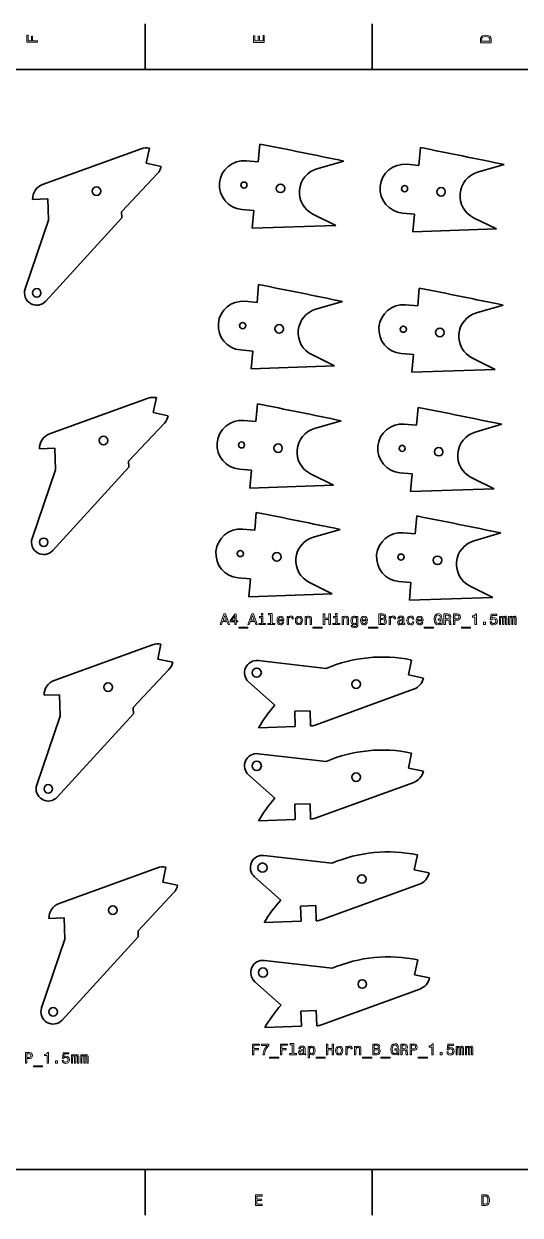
# Model space of a CAD drawing. Extents: x 0 to 1000, y 0 to 400.
# Drawn here: x 608.6 to 771.1, y 5 to 395 of the extents above; entities that cross this region are included whole.
import ezdxf

# ---------------------------------------------------------------- set-up
doc = ezdxf.new("R2010")
doc.units = 0

msp = doc.modelspace()

# ---------------------------------------------------------------- linework, layer by layer
at = {"color": 7, "lineweight": 35}
for p, q in [((648.400024, 380), (648.400024, 395)), ((722.599976, 380), (722.599976, 395)), ((980, 380), (20, 380)), ((685.34375, 349.809296), (685.862976, 355.646606)), ((647.006042, 354.068604), (614.792297, 342.371948)), ((648.712524, 349.368805), (649.73175, 354.263824)), ((737.914185, 348.649628), (738.433411, 354.486938)), ((653.598999, 348.347321), (648.712524, 349.368805)), ((685.34375, 349.809296), (681.359497, 350.163696)), ((704.566772, 347.550659), (713.306641, 350.092896)), ((737.914185, 348.649628), (733.929932, 349.004028)), ((757.137207, 346.390991), (765.877075, 348.933228)), ((652.353149, 345.953125), (640.652649, 333.482086)), ((616.498657, 337.672424), (611.50177, 337.505066)), ((616.733215, 330.676361), (616.498657, 337.672424)), ((640.720032, 331.483215), (640.652649, 333.482086)), ((683.926086, 333.872223), (679.941772, 334.226624)), ((683.926086, 333.872223), (683.410522, 328.075806)), ((703.245972, 332.702393), (710.71936, 328.994995)), ((736.496521, 332.712555), (732.512207, 333.066956)), ((736.496521, 332.712555), (735.980957, 326.916138)), ((755.816406, 331.542725), (763.289795, 327.835327)), ((616.733215, 330.676361), (609.073975, 308.200226)), ((615.813721, 304.212524), (640.720032, 331.483215)), ((710.71936, 328.994995), (683.410522, 328.075806)), ((763.289795, 327.835327), (735.980957, 326.916138)), ((684.957153, 303.810181), (685.476379, 309.647491)), ((737.527588, 302.650513), (738.046814, 308.487823)), ((684.957153, 303.810181), (680.9729, 304.164581)), ((704.180176, 301.551544), (712.920044, 304.093781)), ((737.527588, 302.650513), (733.543335, 303.004913)), ((756.75061, 300.391876), (765.490479, 302.934113)), ((683.53949, 287.873108), (679.555176, 288.227509)), ((683.53949, 287.873108), (683.023926, 282.076691)), ((702.859375, 286.703278), (710.332764, 282.99588)), ((736.109924, 286.71344), (732.12561, 287.067841)), ((736.109924, 286.71344), (735.59436, 280.917023)), ((755.42981, 285.54361), (762.903198, 281.836212)), ((710.332764, 282.99588), (683.023926, 282.076691)), ((762.903198, 281.836212), (735.59436, 280.917023)), ((649.28949, 272.429474), (617.075745, 260.732819)), ((650.995972, 267.729675), (652.015198, 272.624695)), ((684.570557, 264.768921), (685.089844, 270.606232)), ((737.140991, 263.609253), (737.660278, 269.446564)), ((655.882446, 266.708191), (650.995972, 267.729675)), ((654.636597, 264.313995), (642.936096, 251.842957)), ((684.570557, 264.768921), (680.586304, 265.123322)), ((703.793579, 262.510284), (712.533569, 265.052521)), ((737.140991, 263.609253), (733.156738, 263.963654)), ((756.364014, 261.350616), (765.104004, 263.892853)), ((618.782104, 256.033295), (613.785217, 255.865936)), ((619.016663, 249.037231), (618.782104, 256.033295)), ((618.097168, 222.57338), (643.003479, 249.844101)), ((643.003479, 249.844101), (642.936096, 251.842957)), ((619.016663, 249.037231), (611.357422, 226.561111)), ((683.152954, 248.831848), (679.168701, 249.186249)), ((683.152954, 248.831848), (682.637329, 243.035431)), ((702.472839, 247.662018), (709.946228, 243.954636)), ((735.723389, 247.67218), (731.739136, 248.026581)), ((735.723389, 247.67218), (735.207764, 241.875763)), ((755.043274, 246.50235), (762.516663, 242.794968)), ((709.946228, 243.954636), (682.637329, 243.035431)), ((762.516663, 242.794968), (735.207764, 241.875763)), ((684.18396, 229.206573), (684.703247, 235.043884)), ((736.754395, 228.046906), (737.273682, 233.884216)), ((684.18396, 229.206573), (680.199707, 229.560974)), ((703.406982, 226.947922), (712.146973, 229.490173)), ((736.754395, 228.046906), (732.770142, 228.401306)), ((755.977417, 225.788254), (764.717407, 228.330505)), ((682.766357, 213.269501), (678.782104, 213.623901)), ((682.766357, 213.269501), (682.250732, 207.473083)), ((702.086243, 212.09967), (709.559631, 208.392288)), ((735.336792, 212.109833), (731.352539, 212.464233)), ((735.336792, 212.109833), (734.821167, 206.313416)), ((754.656677, 210.940002), (762.130066, 207.23262)), ((709.559631, 208.392288), (682.250732, 207.473083)), ((762.130066, 207.23262), (734.821167, 206.313416)), ((650.796387, 191.740585), (618.582642, 180.043915)), ((652.502869, 187.040802), (653.522095, 191.935806)), ((656.143494, 183.625092), (644.442993, 171.154068)), ((657.389343, 186.019287), (652.502869, 187.040802)), ((685.327881, 186.544037), (707.531128, 183.967102)), ((734.505615, 181.842117), (735.52478, 186.737122)), ((682.209961, 179.580444), (690.808472, 171.940933)), ((739.39209, 180.820602), (734.505615, 181.842117)), ((736.210388, 177.150116), (703.999268, 165.44632)), ((620.289001, 175.344406), (615.292114, 175.177048)), ((620.52356, 168.348343), (620.289001, 175.344406)), ((620.52356, 168.348343), (612.864319, 145.872223)), ((619.604065, 141.884491), (644.510376, 169.155212)), ((644.510376, 169.155212), (644.442993, 171.154068)), ((702.291748, 170.145721), (697.2948, 169.978363)), ((697.2948, 169.978363), (697.462036, 164.981171)), ((702.459229, 165.148529), (702.291748, 170.145721)), ((697.462036, 164.981171), (685.448486, 164.580109)), ((685.333191, 156.078903), (707.536377, 153.501968)), ((734.510864, 151.376984), (735.53009, 156.271988)), ((682.215271, 149.115311), (690.813721, 141.4758)), ((739.397339, 150.355469), (734.510864, 151.376984)), ((736.215698, 146.684982), (704.004517, 134.981186)), ((702.296997, 139.680588), (697.30011, 139.513229)), ((697.30011, 139.513229), (697.467346, 134.516037)), ((702.464539, 134.683395), (702.296997, 139.680588)), ((697.467346, 134.516037), (685.453735, 134.114975)), ((687.219299, 122.763763), (709.422485, 120.186829)), ((736.396973, 118.061844), (737.416199, 122.956856)), ((652.381042, 118.706711), (620.167297, 107.010048)), ((654.087524, 114.006927), (655.10675, 118.901939)), ((741.283447, 117.040337), (736.396973, 118.061844)), ((658.973999, 112.98542), (654.087524, 114.006927)), ((684.101379, 115.800179), (692.699829, 108.16066)), ((738.101807, 113.369843), (705.890625, 101.666046)), ((657.728149, 110.591217), (646.027649, 98.120201)), ((704.183105, 106.365456), (699.186218, 106.198097)), ((699.186218, 106.198097), (699.353455, 101.20089)), ((704.350647, 101.368263), (704.183105, 106.365456)), ((621.873657, 102.310539), (616.87677, 102.143181)), ((622.108215, 95.314468), (621.873657, 102.310539)), ((646.095032, 96.121338), (646.027649, 98.120201)), ((699.353455, 101.20089), (687.339844, 100.799835)), ((622.108215, 95.314468), (614.448975, 72.838341)), ((621.188721, 68.850616), (646.095032, 96.121338)), ((687.358215, 88.39711), (709.561401, 85.820175)), ((736.535889, 83.69519), (737.555115, 88.590202)), ((741.422363, 82.673683), (736.535889, 83.69519)), ((684.240295, 81.433525), (692.838745, 73.794006)), ((738.240723, 79.003189), (706.029541, 67.299393)), ((704.322021, 71.998802), (699.325134, 71.831444)), ((699.325134, 71.831444), (699.492371, 66.834236)), ((704.489563, 67.00161), (704.322021, 71.998802)), ((699.492371, 66.834236), (687.47876, 66.433182)), ((20, 20), (980, 20)), ((648.400024, 20), (648.400024, 5)), ((722.599976, 20), (722.599976, 5))]:
    msp.add_line(p, q, dxfattribs=at)
at = {"color": 7, "lineweight": 13}
for points in [[(613.133179, 388.966156), (613.133179, 389.43515), (611.524414, 389.43515), (611.524414, 390.907776), (611.105774, 390.907776), (611.105774, 389.43515), (610.056824, 389.43515), (610.056824, 391.245697), (609.633179, 391.245697), (609.633179, 388.966156)], [(687.333191, 388.940918), (687.333191, 391.159943), (686.909546, 391.159943), (686.909546, 389.404907), (685.724426, 389.404907), (685.724426, 390.968292), (685.305786, 390.968292), (685.305786, 389.404907), (684.256836, 389.404907), (684.256836, 391.119598), (683.833191, 391.119598), (683.833191, 388.940918)], [(758.033203, 389.994965), (758.033203, 388.829987), (761.533203, 388.829987), (761.533203, 389.994965), (761.422241, 390.544678), (761.084351, 390.953186), (760.534668, 391.205322), (759.783203, 391.296112), (759.016663, 391.215424), (758.71405, 391.114563), (758.471985, 390.973358), (758.144165, 390.56485), (758.063477, 390.297546)], [(758.451782, 389.959656), (758.527466, 390.342957), (758.759399, 390.605194), (759.172974, 390.761536), (759.783203, 390.811951), (760.373291, 390.7565), (760.786804, 390.600159), (761.033936, 390.332855), (761.114624, 389.959656), (761.114624, 389.299011), (758.451782, 389.299011)], [(672.862976, 198.322296), (673.326965, 198.322296), (673.695129, 199.35112), (675.092102, 199.35112), (675.460266, 198.322296), (675.934326, 198.322296), (674.65332, 201.827347), (674.138916, 201.827347)], [(673.856506, 199.779785), (674.396118, 201.323013), (674.93573, 199.779785)], [(677.709534, 198.322296), (678.163391, 198.322296), (678.163391, 199.189728), (678.66272, 199.189728), (678.66272, 199.593185), (678.163391, 199.593185), (678.163391, 201.746643), (677.704468, 201.746643), (676.171326, 199.63353), (676.171326, 199.189728), (677.709534, 199.189728)], [(676.594971, 199.593185), (677.709534, 201.161636), (677.709534, 199.593185)], [(681.971069, 198.322296), (682.435059, 198.322296), (682.803162, 199.35112), (684.200134, 199.35112), (684.568298, 198.322296), (685.042358, 198.322296), (683.761414, 201.827347), (683.247009, 201.827347)], [(682.964539, 199.779785), (683.504211, 201.323013), (684.043823, 199.779785)], [(686.852905, 198.695496), (686.852905, 200.939728), (685.713135, 200.939728), (685.713135, 200.561493), (686.409119, 200.561493), (686.409119, 198.695496), (685.501343, 198.695496), (685.501343, 198.322296), (687.770752, 198.322296), (687.770752, 198.695496)], [(686.868042, 201.943329), (686.398987, 201.943329), (686.398987, 201.439011), (686.868042, 201.439011)], [(689.414856, 201.570129), (689.414856, 198.695496), (688.502014, 198.695496), (688.502014, 198.322296), (690.766418, 198.322296), (690.766418, 198.695496), (689.858643, 198.695496), (689.858643, 201.943329), (688.718872, 201.943329), (688.718872, 201.570129)], [(691.956665, 199.547806), (693.731873, 199.547806), (693.736877, 199.754578), (693.656189, 200.334549), (693.434326, 200.768265), (693.081299, 201.030502), (692.612244, 201.126328), (692.15332, 201.025467), (691.800293, 200.743042), (691.573364, 200.284119), (691.492676, 199.678925), (691.568298, 199.058609), (691.795288, 198.604721), (692.14325, 198.322296), (692.597107, 198.226471), (692.990479, 198.292038), (693.313293, 198.463501), (693.550293, 198.73584), (693.686462, 199.098953), (693.247681, 199.098953), (693.156921, 198.897217), (693.025818, 198.745926), (692.652588, 198.624893), (692.365173, 198.680359), (692.148315, 198.856873), (692.00708, 199.144348), (691.956665, 199.532669)], [(691.956665, 199.921005), (692.012146, 200.268982), (692.148315, 200.526184), (692.355042, 200.682526), (692.62738, 200.738007), (692.894653, 200.682526), (693.10144, 200.526184), (693.227539, 200.268982), (693.272949, 199.921005)], [(694.770752, 198.322296), (695.2146, 198.322296), (695.2146, 199.87056), (695.259949, 200.243759), (695.396118, 200.511063), (695.618042, 200.67244), (695.915588, 200.727921), (696.137451, 200.692612), (696.303894, 200.591751), (696.404785, 200.420273), (696.440063, 200.188293), (696.888916, 200.188293), (696.82843, 200.596786), (696.661987, 200.889297), (696.384583, 201.065811), (696.006348, 201.126328), (695.749146, 201.085983), (695.527222, 200.985123), (695.330566, 200.813644), (695.174194, 200.581665), (695.174194, 201.030502), (694.770752, 201.030502)], [(697.509216, 199.673874), (697.589905, 199.058609), (697.821899, 198.604721), (698.190063, 198.322296), (698.684326, 198.226471), (699.173523, 198.322296), (699.541687, 198.59967), (699.773621, 199.053558), (699.859375, 199.673874), (699.773621, 200.289154), (699.541687, 200.748093), (699.173523, 201.025467), (698.684326, 201.126328), (698.190063, 201.025467), (697.821899, 200.743042), (697.589905, 200.289154)], [(697.963135, 199.678925), (698.008545, 200.132812), (698.149719, 200.460632), (698.376648, 200.662354), (698.684326, 200.732956), (698.986877, 200.662354), (699.213867, 200.465668), (699.355042, 200.132812), (699.405518, 199.678925), (699.355042, 199.219986), (699.213867, 198.887131), (698.986877, 198.68541), (698.684326, 198.619843), (698.376648, 198.68541), (698.149719, 198.887131), (698.008545, 199.219986)], [(700.676392, 198.322296), (701.120178, 198.322296), (701.120178, 199.885696), (701.165588, 200.243759), (701.311829, 200.506012), (701.538757, 200.667404), (701.84137, 200.727921), (702.083435, 200.67749), (702.234741, 200.541321), (702.310364, 200.314377), (702.335632, 200.01178), (702.335632, 198.322296), (702.779419, 198.322296), (702.779419, 200.102554), (702.759216, 200.460632), (702.668457, 200.758179), (702.370911, 201.030502), (701.906921, 201.126328), (701.649719, 201.091034), (701.432861, 200.995209), (701.246277, 200.833817), (701.100037, 200.616959), (701.100037, 201.030502), (700.676392, 201.030502)], [(706.622375, 198.322296), (707.09137, 198.322296), (707.09137, 199.966385), (708.493408, 199.966385), (708.493408, 198.322296), (708.957336, 198.322296), (708.957336, 201.822296), (708.493408, 201.822296), (708.493408, 200.395065), (707.09137, 200.395065), (707.09137, 201.822296), (706.622375, 201.822296)], [(711.141052, 198.695496), (711.141052, 200.939728), (710.001282, 200.939728), (710.001282, 200.561493), (710.697266, 200.561493), (710.697266, 198.695496), (709.78949, 198.695496), (709.78949, 198.322296), (712.05896, 198.322296), (712.05896, 198.695496)], [(711.156189, 201.943329), (710.687195, 201.943329), (710.687195, 201.439011), (711.156189, 201.439011)], [(712.820496, 198.322296), (713.264282, 198.322296), (713.264282, 199.885696), (713.309692, 200.243759), (713.455933, 200.506012), (713.682861, 200.667404), (713.985474, 200.727921), (714.227539, 200.67749), (714.378845, 200.541321), (714.454468, 200.314377), (714.479675, 200.01178), (714.479675, 198.322296), (714.923523, 198.322296), (714.923523, 200.102554), (714.90332, 200.460632), (714.812561, 200.758179), (714.515015, 201.030502), (714.051025, 201.126328), (713.793823, 201.091034), (713.576965, 200.995209), (713.390381, 200.833817), (713.24408, 200.616959), (713.24408, 201.030502), (712.820496, 201.030502)], [(717.964539, 198.443329), (717.964539, 201.030502), (717.540955, 201.030502), (717.540955, 200.591751), (717.192932, 200.990158), (716.98114, 201.091034), (716.74408, 201.126328), (716.31543, 201.025467), (715.982544, 200.743042), (715.765747, 200.289154), (715.690063, 199.678925), (715.765747, 199.063644), (715.982544, 198.609756), (716.31543, 198.322296), (716.74408, 198.226471), (716.986206, 198.26178), (717.187927, 198.352554), (717.540955, 198.73584), (717.540955, 198.352554), (717.50061, 198.049957), (717.389648, 197.833099), (717.177795, 197.707016), (716.860107, 197.661636), (716.582703, 197.691895), (716.386047, 197.767548), (716.27002, 197.898666), (716.234741, 198.07518), (715.80603, 198.07518), (715.80603, 198.055008), (715.871643, 197.732239), (716.073364, 197.490158), (716.396118, 197.333817), (716.8349, 197.278351), (717.359375, 197.354004), (717.707336, 197.565811), (717.904053, 197.933975)], [(716.148987, 199.678925), (716.194397, 200.127777), (716.330566, 200.460632), (716.542358, 200.657318), (716.824768, 200.727921), (717.122314, 200.657318), (717.344238, 200.460632), (717.480408, 200.127777), (717.530823, 199.678925), (717.480408, 199.219986), (717.344238, 198.892181), (717.122314, 198.690445), (716.824768, 198.624893), (716.542358, 198.690445), (716.330566, 198.892181), (716.194397, 199.225037)], [(719.280823, 199.547806), (721.05603, 199.547806), (721.061096, 199.754578), (720.980408, 200.334549), (720.758484, 200.768265), (720.405457, 201.030502), (719.936462, 201.126328), (719.477539, 201.025467), (719.124512, 200.743042), (718.897583, 200.284119), (718.816895, 199.678925), (718.892517, 199.058609), (719.119446, 198.604721), (719.467468, 198.322296), (719.921326, 198.226471), (720.314697, 198.292038), (720.637451, 198.463501), (720.874512, 198.73584), (721.010681, 199.098953), (720.571899, 199.098953), (720.48114, 198.897217), (720.350037, 198.745926), (719.976807, 198.624893), (719.689331, 198.680359), (719.472473, 198.856873), (719.331299, 199.144348), (719.280823, 199.532669)], [(719.280823, 199.921005), (719.336304, 200.268982), (719.472473, 200.526184), (719.67926, 200.682526), (719.951599, 200.738007), (720.218872, 200.682526), (720.425659, 200.526184), (720.551758, 200.268982), (720.597107, 199.921005)], [(726.638916, 200.213501), (726.991943, 200.506012), (727.082703, 200.702698), (727.112976, 200.944778), (727.047424, 201.323013), (726.850708, 201.595352), (726.53302, 201.76178), (726.089172, 201.822296), (724.843506, 201.822296), (724.843506, 198.322296), (726.15979, 198.322296), (726.628845, 198.392899), (726.976807, 198.59967), (727.193665, 198.92749), (727.269287, 199.371292), (727.223938, 199.668839), (727.102905, 199.915955), (726.906189, 200.097519)], [(725.993408, 200.369843), (725.307495, 200.369843), (725.307495, 201.403702), (726.033752, 201.403702), (726.30603, 201.373444), (726.497681, 201.282669), (726.613708, 201.126328), (726.654053, 200.894348), (726.608643, 200.662354), (726.48761, 200.500977), (726.280823, 200.400101)], [(726.104309, 198.740891), (725.307495, 198.740891), (725.307495, 199.946213), (726.05896, 199.946213), (726.376648, 199.910919), (726.603638, 199.805008), (726.739746, 199.623444), (726.785156, 199.361206), (726.739746, 199.083817), (726.613708, 198.892181), (726.401855, 198.776184)], [(728.166992, 198.322296), (728.61084, 198.322296), (728.61084, 199.87056), (728.656189, 200.243759), (728.792358, 200.511063), (729.014282, 200.67244), (729.311829, 200.727921), (729.533752, 200.692612), (729.700134, 200.591751), (729.801025, 200.420273), (729.836304, 200.188293), (730.285156, 200.188293), (730.22467, 200.596786), (730.058228, 200.889297), (729.780823, 201.065811), (729.402588, 201.126328), (729.145386, 201.085983), (728.923462, 200.985123), (728.726807, 200.813644), (728.570496, 200.581665), (728.570496, 201.030502), (728.166992, 201.030502)], [(732.645386, 198.675323), (732.645386, 198.660187), (732.670593, 198.488724), (732.746277, 198.367691), (733.063965, 198.271866), (733.311096, 198.31221), (733.311096, 198.655151), (733.2052, 198.640015), (733.063965, 198.705582), (733.038757, 198.907318), (733.038757, 200.309326), (732.978271, 200.667404), (732.801758, 200.919556), (732.49408, 201.070862), (732.060364, 201.126328), (731.636719, 201.065811), (731.324097, 200.894348), (731.12738, 200.627045), (731.061829, 200.274033), (731.061829, 200.243759), (731.460205, 200.243759), (731.495544, 200.455582), (731.606506, 200.606873), (731.788025, 200.697662), (732.045227, 200.732956), (732.292358, 200.707748), (732.468872, 200.632095), (732.574768, 200.500977), (732.610107, 200.319412), (732.589905, 200.107605), (732.509216, 200.001694), (732.307495, 199.951263), (731.92926, 199.910919), (731.495544, 199.820129), (731.187927, 199.658752), (731.006348, 199.406586), (730.950867, 199.033386), (731.001282, 198.700531), (731.157654, 198.453415), (731.40979, 198.297073), (731.757812, 198.241608), (732.226807, 198.347519)], [(732.594971, 199.270416), (732.534424, 199.008179), (732.373047, 198.806442), (732.130981, 198.675323), (731.833435, 198.629929), (731.641785, 198.655151), (731.505615, 198.73584), (731.419922, 198.877045), (731.394653, 199.07373), (731.414856, 199.250244), (731.495544, 199.376328), (731.818298, 199.517548), (732.226807, 199.578064), (732.594971, 199.699097)], [(735.797424, 200.132812), (736.236145, 200.132812), (736.145386, 200.53627), (735.928528, 200.854004), (735.590637, 201.05069), (735.151855, 201.126328), (734.667725, 201.025467), (734.299561, 200.743042), (734.067566, 200.284119), (733.986877, 199.668839), (734.062561, 199.058609), (734.28949, 198.604721), (734.647583, 198.322296), (735.136719, 198.226471), (735.570435, 198.302124), (735.908386, 198.513931), (736.140381, 198.846786), (736.241211, 199.290588), (735.817566, 199.290588), (735.741943, 199.008179), (735.600708, 198.796356), (735.398987, 198.665237), (735.151855, 198.624893), (734.844238, 198.690445), (734.622314, 198.892181), (734.486145, 199.219986), (734.440796, 199.68396), (734.486145, 200.137863), (734.62738, 200.465668), (734.854309, 200.667404), (735.151855, 200.738007), (735.414124, 200.692612), (735.61084, 200.576614), (735.741943, 200.384979)], [(737.496948, 199.547806), (739.272217, 199.547806), (739.277222, 199.754578), (739.196533, 200.334549), (738.97467, 200.768265), (738.621643, 201.030502), (738.152588, 201.126328), (737.693665, 201.025467), (737.340637, 200.743042), (737.113708, 200.284119), (737.03302, 199.678925), (737.108643, 199.058609), (737.335571, 198.604721), (737.683594, 198.322296), (738.137451, 198.226471), (738.530823, 198.292038), (738.853638, 198.463501), (739.090637, 198.73584), (739.226807, 199.098953), (738.788025, 199.098953), (738.697266, 198.897217), (738.566162, 198.745926), (738.192932, 198.624893), (737.905457, 198.680359), (737.688599, 198.856873), (737.547424, 199.144348), (737.496948, 199.532669)], [(737.496948, 199.921005), (737.552429, 200.268982), (737.688599, 200.526184), (737.895386, 200.682526), (738.167725, 200.738007), (738.434998, 200.682526), (738.641785, 200.526184), (738.767883, 200.268982), (738.813232, 199.921005)], [(745.147583, 198.791321), (745.233276, 198.322296), (745.485474, 198.322296), (745.485474, 200.213501), (744.209534, 200.213501), (744.209534, 199.784836), (744.996277, 199.784836), (744.996277, 199.754578), (744.93573, 199.290588), (744.774353, 198.947662), (744.527222, 198.730804), (744.219604, 198.660187), (743.876648, 198.750977), (743.609375, 199.0233), (743.437927, 199.472153), (743.37738, 200.087433), (743.432861, 200.697662), (743.604309, 201.1465), (743.876648, 201.418839), (744.244812, 201.514664), (744.496948, 201.464233), (744.703735, 201.323013), (744.855042, 201.085983), (744.940796, 200.768265), (745.440063, 200.768265), (745.30896, 201.252411), (745.061829, 201.615524), (744.713867, 201.837433), (744.275085, 201.918121), (743.700134, 201.792038), (743.266418, 201.423874), (742.989075, 200.843903), (742.89325, 200.072296), (742.989075, 199.295639), (743.266418, 198.715668), (743.674927, 198.347519), (744.189331, 198.226471), (744.476807, 198.266815), (744.734009, 198.367691), (744.955933, 198.544205)], [(746.136047, 198.322296), (746.605042, 198.322296), (746.605042, 199.799957), (747.084167, 199.799957), (747.437195, 199.784836), (747.659058, 199.714233), (747.780151, 199.547806), (747.830566, 199.250244), (747.855774, 198.796356), (747.886047, 198.49881), (747.946533, 198.322296), (748.476074, 198.322296), (748.476074, 198.418121), (748.360107, 198.559326), (748.319763, 198.821579), (748.284424, 199.386414), (748.19873, 199.805008), (748.082703, 199.936127), (747.901184, 200.031952), (748.102905, 200.158035), (748.24408, 200.334549), (748.3349, 200.556442), (748.365112, 200.82373), (748.294556, 201.247375), (748.092773, 201.565094), (747.759949, 201.756729), (747.30603, 201.822296), (746.136047, 201.822296)], [(747.174927, 201.393616), (747.482544, 201.363358), (747.699463, 201.267548), (747.835571, 201.091034), (747.880981, 200.813644), (747.830566, 200.521149), (747.694397, 200.344635), (747.462402, 200.253845), (747.144653, 200.228638), (746.605042, 200.228638), (746.605042, 201.393616)], [(749.232544, 198.322296), (749.696533, 198.322296), (749.696533, 199.799957), (750.210938, 199.799957), (750.730408, 199.82518), (751.143982, 200.001694), (751.411255, 200.344635), (751.502014, 200.813644), (751.431396, 201.247375), (751.229675, 201.565094), (750.896851, 201.756729), (750.442932, 201.822296), (749.232544, 201.822296)], [(750.316895, 201.393616), (750.619446, 201.363358), (750.84137, 201.267548), (750.972473, 201.091034), (751.017883, 200.813644), (750.967468, 200.521149), (750.831299, 200.344635), (750.599304, 200.253845), (750.281555, 200.228638), (749.696533, 200.228638), (749.696533, 201.393616)], [(756.277954, 198.322296), (756.736938, 198.322296), (756.736938, 201.847519), (756.393982, 201.847519), (756.303162, 201.539871), (756.121643, 201.333099), (755.844238, 201.212067), (755.460938, 201.171722), (755.460938, 200.813644), (756.277954, 200.813644)], [(759.056763, 198.322296), (759.752747, 198.322296), (759.752747, 199.07373), (759.056763, 199.07373)], [(761.190063, 199.235123), (761.301025, 198.821579), (761.548157, 198.49881), (761.911255, 198.297073), (762.375244, 198.221436), (762.884583, 198.31221), (763.28302, 198.559326), (763.535156, 198.952698), (763.630981, 199.457016), (763.545288, 199.926041), (763.303223, 200.294205), (762.924927, 200.531235), (762.435791, 200.616959), (762.057495, 200.556442), (761.765015, 200.390015), (761.90625, 201.333099), (763.439331, 201.333099), (763.439331, 201.746643), (761.568298, 201.746643), (761.290955, 199.890747), (761.694397, 199.890747), (761.986938, 200.127777), (762.360107, 200.213501), (762.682861, 200.158035), (762.929993, 199.996643), (763.086304, 199.749527), (763.141785, 199.431808), (763.086304, 199.11409), (762.924927, 198.866959), (762.677856, 198.710617), (762.360107, 198.655151), (762.092834, 198.690445), (761.886047, 198.806442), (761.734741, 198.988007), (761.659119, 199.235123)], [(764.256348, 198.322296), (764.664856, 198.322296), (764.664856, 200.132812), (764.690063, 200.405151), (764.765747, 200.601837), (764.881714, 200.717834), (765.03302, 200.763214), (765.154053, 200.72287), (765.234741, 200.622009), (765.275085, 200.450531), (765.290222, 200.223587), (765.290222, 198.322296), (765.673523, 198.322296), (765.673523, 200.132812), (765.69873, 200.400101), (765.774353, 200.596786), (765.895386, 200.717834), (766.046692, 200.763214), (766.167725, 200.72287), (766.248413, 200.622009), (766.298889, 200.223587), (766.298889, 198.322296), (766.707397, 198.322296), (766.707397, 200.193329), (766.682129, 200.581665), (766.60144, 200.879211), (766.440063, 201.060776), (766.177856, 201.126328), (765.870178, 201.025467), (765.633179, 200.732956), (765.446594, 201.020416), (765.133911, 201.126328), (764.846436, 201.025467), (764.649719, 200.743042), (764.649719, 201.030502), (764.256348, 201.030502)], [(767.292419, 198.322296), (767.700928, 198.322296), (767.700928, 200.132812), (767.726135, 200.405151), (767.801758, 200.601837), (767.917725, 200.717834), (768.069031, 200.763214), (768.190063, 200.72287), (768.270752, 200.622009), (768.311157, 200.450531), (768.326233, 200.223587), (768.326233, 198.322296), (768.709534, 198.322296), (768.709534, 200.132812), (768.734741, 200.400101), (768.810425, 200.596786), (768.931458, 200.717834), (769.082764, 200.763214), (769.203796, 200.72287), (769.284485, 200.622009), (769.3349, 200.223587), (769.3349, 198.322296), (769.743408, 198.322296), (769.743408, 200.193329), (769.718201, 200.581665), (769.637512, 200.879211), (769.476135, 201.060776), (769.213867, 201.126328), (768.90625, 201.025467), (768.669189, 200.732956), (768.482605, 201.020416), (768.169922, 201.126328), (767.882446, 201.025467), (767.685791, 200.743042), (767.685791, 201.030502), (767.292419, 201.030502)], [(678.950134, 197.485123), (678.950134, 197.132095), (681.986206, 197.132095), (681.986206, 197.485123)], [(703.238342, 197.485123), (703.238342, 197.132095), (706.274353, 197.132095), (706.274353, 197.485123)], [(721.454468, 197.485123), (721.454468, 197.132095), (724.490479, 197.132095), (724.490479, 197.485123)], [(739.670593, 197.485123), (739.670593, 197.132095), (742.706665, 197.132095), (742.706665, 197.485123)], [(751.814697, 197.485123), (751.814697, 197.132095), (754.850708, 197.132095), (754.850708, 197.485123)], [(683.484863, 57.534698), (683.953918, 57.534698), (683.953918, 59.14349), (685.426514, 59.14349), (685.426514, 59.562077), (683.953918, 59.562077), (683.953918, 60.611069), (685.764404, 60.611069), (685.764404, 61.034698), (683.484863, 61.034698)], [(686.85376, 57.534698), (687.363098, 57.534698), (687.529541, 58.366833), (687.822083, 59.14349), (688.235596, 59.86467), (688.775208, 60.540462), (688.775208, 60.959049), (686.374634, 60.959049), (686.374634, 60.500114), (688.291077, 60.500114), (687.736328, 59.819283), (687.317749, 59.108185), (687.025208, 58.3517)], [(692.592957, 57.534698), (693.061951, 57.534698), (693.061951, 59.14349), (694.534607, 59.14349), (694.534607, 59.562077), (693.061951, 59.562077), (693.061951, 60.611069), (694.872498, 60.611069), (694.872498, 61.034698), (692.592957, 61.034698)], [(696.501465, 60.782536), (696.501465, 57.907898), (695.588623, 57.907898), (695.588623, 57.534698), (697.853027, 57.534698), (697.853027, 57.907898), (696.945251, 57.907898), (696.945251, 61.155735), (695.805481, 61.155735), (695.805481, 60.782536)], [(700.263672, 57.887726), (700.263672, 57.872593), (700.28894, 57.701126), (700.364563, 57.580086), (700.682312, 57.484264), (700.929382, 57.524612), (700.929382, 57.86755), (700.823486, 57.852421), (700.682312, 57.917984), (700.657104, 58.119713), (700.657104, 59.521729), (700.596558, 59.879799), (700.420044, 60.131962), (700.112427, 60.283257), (699.678711, 60.338734), (699.255066, 60.278214), (698.942383, 60.106743), (698.745667, 59.839455), (698.680115, 59.486427), (698.680115, 59.456169), (699.078552, 59.456169), (699.113831, 59.667984), (699.224792, 59.819283), (699.406372, 59.910057), (699.663574, 59.945362), (699.910645, 59.920147), (700.087158, 59.844498), (700.193115, 59.713371), (700.228394, 59.531818), (700.208252, 59.32), (700.127563, 59.214092), (699.925781, 59.163662), (699.547546, 59.123314), (699.113831, 59.032536), (698.806213, 58.871155), (698.624634, 58.618992), (698.569153, 58.245792), (698.619629, 57.912941), (698.77594, 57.665821), (699.028137, 57.509483), (699.376099, 57.454006), (699.845093, 57.559914)], [(700.213257, 58.482826), (700.152771, 58.220577), (699.991394, 58.018848), (699.749268, 57.887726), (699.451721, 57.842335), (699.260071, 57.86755), (699.123901, 57.948242), (699.038208, 58.089455), (699.013, 58.28614), (699.033142, 58.462654), (699.113831, 58.588734), (699.436584, 58.729942), (699.845093, 58.790462), (700.213257, 58.911499)], [(702.109497, 59.824326), (702.109497, 60.242912), (701.66571, 60.242912), (701.66571, 56.485706), (702.109497, 56.485706), (702.109497, 57.948242), (702.265869, 57.711212), (702.442383, 57.554871), (702.886169, 57.438877), (703.309814, 57.534698), (703.642639, 57.822163), (703.859497, 58.276054), (703.940186, 58.891327), (703.859497, 59.501556), (703.642639, 59.955448), (703.309814, 60.237869), (702.886169, 60.338734), (702.644104, 60.308475), (702.437317, 60.212654), (702.260803, 60.05127)], [(702.810547, 57.837292), (702.513, 57.902855), (702.296143, 58.104584), (702.159973, 58.432392), (702.114563, 58.891327), (702.159973, 59.345219), (702.296143, 59.673027), (702.513, 59.869713), (702.810547, 59.940319), (703.082886, 59.869713), (703.299744, 59.667984), (703.435913, 59.340176), (703.486328, 58.891327), (703.435913, 58.437435), (703.299744, 58.104584), (703.082886, 57.902855)], [(707.636902, 57.534698), (708.105896, 57.534698), (708.105896, 59.178791), (709.507935, 59.178791), (709.507935, 57.534698), (709.971924, 57.534698), (709.971924, 61.034698), (709.507935, 61.034698), (709.507935, 59.607464), (708.105896, 59.607464), (708.105896, 61.034698), (707.636902, 61.034698)], [(710.667908, 58.886284), (710.748596, 58.271011), (710.980591, 57.81712), (711.348694, 57.534698), (711.842957, 57.438877), (712.332153, 57.534698), (712.700317, 57.812077), (712.932312, 58.265968), (713.018005, 58.886284), (712.932312, 59.501556), (712.700317, 59.960491), (712.332153, 60.237869), (711.842957, 60.338734), (711.348694, 60.237869), (710.980591, 59.955448), (710.748596, 59.501556)], [(711.121765, 58.891327), (711.167175, 59.345219), (711.30835, 59.673027), (711.535339, 59.874756), (711.842957, 59.945362), (712.145569, 59.874756), (712.372498, 59.67807), (712.513672, 59.345219), (712.564148, 58.891327), (712.513672, 58.432392), (712.372498, 58.099541), (712.145569, 57.897812), (711.842957, 57.832249), (711.535339, 57.897812), (711.30835, 58.099541), (711.167175, 58.432392)], [(714.001465, 57.534698), (714.445251, 57.534698), (714.445251, 59.08297), (714.490662, 59.456169), (714.626831, 59.723457), (714.848694, 59.884842), (715.14624, 59.940319), (715.368164, 59.905014), (715.534607, 59.80415), (715.635437, 59.632683), (715.670776, 59.400692), (716.119629, 59.400692), (716.059082, 59.809193), (715.892639, 60.1017), (715.615295, 60.278214), (715.237061, 60.338734), (714.979858, 60.298386), (714.757935, 60.197521), (714.561279, 60.026054), (714.404907, 59.794064), (714.404907, 60.242912), (714.001465, 60.242912)], [(716.871033, 57.534698), (717.314819, 57.534698), (717.314819, 59.098099), (717.360229, 59.456169), (717.50647, 59.718414), (717.733459, 59.879799), (718.036011, 59.940319), (718.278076, 59.889885), (718.429382, 59.753719), (718.505066, 59.526772), (718.530273, 59.224178), (718.530273, 57.534698), (718.97406, 57.534698), (718.97406, 59.314957), (718.953918, 59.673027), (718.863098, 59.970577), (718.565552, 60.242912), (718.101624, 60.338734), (717.84436, 60.303429), (717.627563, 60.207611), (717.440918, 60.046227), (717.294678, 59.829369), (717.294678, 60.242912), (716.871033, 60.242912)], [(724.617432, 59.425907), (724.970459, 59.718414), (725.061279, 59.9151), (725.091492, 60.157177), (725.02594, 60.535419), (724.829285, 60.807755), (724.511536, 60.974178), (724.067749, 61.034698), (722.822083, 61.034698), (722.822083, 57.534698), (724.138306, 57.534698), (724.607361, 57.605305), (724.955322, 57.812077), (725.17218, 58.139885), (725.247864, 58.583691), (725.202454, 58.881241), (725.081421, 59.128357), (724.884766, 59.309914)], [(723.971924, 59.582249), (723.286011, 59.582249), (723.286011, 60.616112), (724.012268, 60.616112), (724.284607, 60.58585), (724.476257, 60.495071), (724.592224, 60.338734), (724.632568, 60.106743), (724.587158, 59.874756), (724.466125, 59.713371), (724.259399, 59.612507)], [(724.082886, 57.953285), (723.286011, 57.953285), (723.286011, 59.158619), (724.037476, 59.158619), (724.355225, 59.123314), (724.582153, 59.017406), (724.718323, 58.83585), (724.763672, 58.573605), (724.718323, 58.296227), (724.592224, 58.104584), (724.380432, 57.98859)], [(730.981995, 58.003719), (731.067749, 57.534698), (731.319885, 57.534698), (731.319885, 59.425907), (730.043945, 59.425907), (730.043945, 58.997234), (730.830688, 58.997234), (730.830688, 58.966976), (730.770203, 58.502998), (730.608765, 58.160057), (730.361694, 57.943199), (730.054016, 57.872593), (729.711121, 57.963371), (729.443787, 58.235706), (729.272339, 58.684555), (729.211792, 59.299828), (729.267273, 59.910057), (729.438782, 60.358906), (729.711121, 60.631241), (730.079285, 60.727062), (730.331421, 60.676628), (730.538208, 60.535419), (730.689514, 60.298386), (730.775208, 59.980663), (731.274475, 59.980663), (731.143372, 60.464813), (730.89624, 60.827927), (730.548279, 61.049828), (730.109497, 61.13052), (729.534607, 61.00444), (729.100891, 60.636284), (728.823486, 60.056313), (728.727661, 59.284698), (728.823486, 58.508041), (729.100891, 57.92807), (729.509399, 57.559914), (730.023804, 57.438877), (730.311218, 57.479221), (730.568481, 57.580086), (730.790344, 57.756599)], [(731.970459, 57.534698), (732.439514, 57.534698), (732.439514, 59.012363), (732.918579, 59.012363), (733.271606, 58.997234), (733.49353, 58.926628), (733.614563, 58.760204), (733.664978, 58.462654), (733.690186, 58.008762), (733.720459, 57.711212), (733.781006, 57.534698), (734.310547, 57.534698), (734.310547, 57.63052), (734.194519, 57.771729), (734.154175, 58.033978), (734.118896, 58.59882), (734.033142, 59.017406), (733.917175, 59.148533), (733.735596, 59.244354), (733.937317, 59.370434), (734.078552, 59.546947), (734.169312, 59.768848), (734.199585, 60.03614), (734.128967, 60.45977), (733.927246, 60.777493), (733.59436, 60.969135), (733.140503, 61.034698), (731.970459, 61.034698)], [(733.009399, 60.606026), (733.317017, 60.575764), (733.533875, 60.479942), (733.670044, 60.303429), (733.715454, 60.026054), (733.664978, 59.733547), (733.528809, 59.557034), (733.296814, 59.466255), (732.979126, 59.44104), (732.439514, 59.44104), (732.439514, 60.606026)], [(735.067017, 57.534698), (735.531006, 57.534698), (735.531006, 59.012363), (736.04541, 59.012363), (736.564819, 59.037579), (736.978394, 59.214092), (737.245667, 59.557034), (737.336487, 60.026054), (737.265869, 60.45977), (737.064148, 60.777493), (736.731262, 60.969135), (736.277405, 61.034698), (735.067017, 61.034698)], [(736.151306, 60.606026), (736.453918, 60.575764), (736.675781, 60.479942), (736.806946, 60.303429), (736.852295, 60.026054), (736.80188, 59.733547), (736.66571, 59.557034), (736.433716, 59.466255), (736.115967, 59.44104), (735.531006, 59.44104), (735.531006, 60.606026)], [(742.112427, 57.534698), (742.57135, 57.534698), (742.57135, 61.059914), (742.228394, 61.059914), (742.137634, 60.752277), (741.956055, 60.545506), (741.67865, 60.424469), (741.29541, 60.384121), (741.29541, 60.026054), (742.112427, 60.026054)], [(747.024475, 58.447521), (747.135437, 58.033978), (747.382568, 57.711212), (747.745667, 57.509483), (748.209656, 57.433834), (748.718994, 57.524612), (749.117432, 57.771729), (749.369629, 58.1651), (749.465393, 58.669426), (749.3797, 59.138443), (749.137634, 59.506599), (748.759399, 59.743633), (748.270142, 59.829369), (747.891907, 59.768848), (747.599426, 59.602421), (747.740662, 60.545506), (749.273804, 60.545506), (749.273804, 60.959049), (747.40271, 60.959049), (747.125366, 59.103142), (747.528809, 59.103142), (747.82135, 59.340176), (748.194519, 59.425907), (748.517273, 59.370434), (748.764404, 59.209049), (748.920776, 58.961933), (748.976196, 58.644207), (748.920776, 58.326485), (748.759399, 58.079369), (748.512268, 57.923027), (748.194519, 57.86755), (747.927246, 57.902855), (747.720459, 58.018848), (747.569153, 58.200405), (747.49353, 58.447521)], [(750.090759, 57.534698), (750.499268, 57.534698), (750.499268, 59.345219), (750.524475, 59.61755), (750.600159, 59.814236), (750.716125, 59.930233), (750.867432, 59.97562), (750.988464, 59.935276), (751.069153, 59.834412), (751.109497, 59.662941), (751.124634, 59.435997), (751.124634, 57.534698), (751.507935, 57.534698), (751.507935, 59.345219), (751.533142, 59.612507), (751.608765, 59.809193), (751.729858, 59.930233), (751.881104, 59.97562), (752.002136, 59.935276), (752.082886, 59.834412), (752.133301, 59.435997), (752.133301, 57.534698), (752.541809, 57.534698), (752.541809, 59.405735), (752.516602, 59.794064), (752.435913, 60.091614), (752.274475, 60.27317), (752.012268, 60.338734), (751.70459, 60.237869), (751.46759, 59.945362), (751.281006, 60.232826), (750.968323, 60.338734), (750.680847, 60.237869), (750.484131, 59.955448), (750.484131, 60.242912), (750.090759, 60.242912)], [(753.126831, 57.534698), (753.535278, 57.534698), (753.535278, 59.345219), (753.560547, 59.61755), (753.636169, 59.814236), (753.752197, 59.930233), (753.903442, 59.97562), (754.024475, 59.935276), (754.105225, 59.834412), (754.145508, 59.662941), (754.160645, 59.435997), (754.160645, 57.534698), (754.543945, 57.534698), (754.543945, 59.345219), (754.569153, 59.612507), (754.644836, 59.809193), (754.765869, 59.930233), (754.917175, 59.97562), (755.038208, 59.935276), (755.118896, 59.834412), (755.169312, 59.435997), (755.169312, 57.534698), (755.57782, 57.534698), (755.57782, 59.405735), (755.552612, 59.794064), (755.471924, 60.091614), (755.310547, 60.27317), (755.048279, 60.338734), (754.740662, 60.237869), (754.503601, 59.945362), (754.317017, 60.232826), (754.004333, 60.338734), (753.716858, 60.237869), (753.520203, 59.955448), (753.520203, 60.242912), (753.126831, 60.242912)], [(609.190247, 54.763062), (609.654236, 54.763062), (609.654236, 56.240726), (610.16864, 56.240726), (610.68811, 56.265942), (611.101624, 56.442455), (611.368958, 56.785397), (611.459717, 57.254417), (611.389099, 57.688133), (611.187378, 58.005856), (610.854553, 58.197498), (610.400635, 58.263062), (609.190247, 58.263062)], [(610.274536, 57.834389), (610.577148, 57.804127), (610.799072, 57.708305), (610.930176, 57.531792), (610.975586, 57.254417), (610.92511, 56.96191), (610.78894, 56.785397), (610.557007, 56.694618), (610.239258, 56.669403), (609.654236, 56.669403), (609.654236, 57.834389)], [(616.235657, 54.763062), (616.69458, 54.763062), (616.69458, 58.288277), (616.351685, 58.288277), (616.260864, 57.98064), (616.079346, 57.773869), (615.801941, 57.652832), (615.41864, 57.612484), (615.41864, 57.254417), (616.235657, 57.254417)], [(619.014465, 54.763062), (619.710449, 54.763062), (619.710449, 55.514503), (619.014465, 55.514503)], [(621.147766, 55.675884), (621.258728, 55.262341), (621.505859, 54.939575), (621.868958, 54.737846), (622.332947, 54.662197), (622.842285, 54.752975), (623.240723, 55.000092), (623.492859, 55.393463), (623.588684, 55.897789), (623.50293, 56.366806), (623.260864, 56.734962), (622.882629, 56.971996), (622.393433, 57.057732), (622.015198, 56.997211), (621.722717, 56.830784), (621.863892, 57.773869), (623.397034, 57.773869), (623.397034, 58.187412), (621.526001, 58.187412), (621.248657, 56.331505), (621.6521, 56.331505), (621.94458, 56.568539), (622.31781, 56.65427), (622.640564, 56.598797), (622.887695, 56.437412), (623.044006, 56.190296), (623.099487, 55.87257), (623.044006, 55.554848), (622.882629, 55.307732), (622.635498, 55.15139), (622.31781, 55.095913), (622.050537, 55.131218), (621.84375, 55.247211), (621.692444, 55.428768), (621.616821, 55.675884)], [(624.21405, 54.763062), (624.622559, 54.763062), (624.622559, 56.573582), (624.647766, 56.845913), (624.723389, 57.042599), (624.839417, 57.158596), (624.990723, 57.203983), (625.111755, 57.163639), (625.192444, 57.062775), (625.232788, 56.891304), (625.247925, 56.66436), (625.247925, 54.763062), (625.631226, 54.763062), (625.631226, 56.573582), (625.656433, 56.84087), (625.732056, 57.037556), (625.853088, 57.158596), (626.004395, 57.203983), (626.125427, 57.163639), (626.206116, 57.062775), (626.256592, 56.66436), (626.256592, 54.763062), (626.665039, 54.763062), (626.665039, 56.634098), (626.639832, 57.022427), (626.559143, 57.319977), (626.397766, 57.501534), (626.135498, 57.567097), (625.827881, 57.466232), (625.590881, 57.173725), (625.404236, 57.461189), (625.091553, 57.567097), (624.804138, 57.466232), (624.607422, 57.183811), (624.607422, 57.471275), (624.21405, 57.471275)], [(627.250061, 54.763062), (627.658569, 54.763062), (627.658569, 56.573582), (627.683777, 56.845913), (627.75946, 57.042599), (627.875427, 57.158596), (628.026733, 57.203983), (628.147766, 57.163639), (628.228455, 57.062775), (628.268799, 56.891304), (628.283936, 56.66436), (628.283936, 54.763062), (628.667236, 54.763062), (628.667236, 56.573582), (628.692444, 56.84087), (628.768066, 57.037556), (628.88916, 57.158596), (629.040405, 57.203983), (629.161438, 57.163639), (629.242188, 57.062775), (629.292603, 56.66436), (629.292603, 54.763062), (629.701111, 54.763062), (629.701111, 56.634098), (629.675903, 57.022427), (629.595215, 57.319977), (629.433777, 57.501534), (629.17157, 57.567097), (628.863892, 57.466232), (628.626892, 57.173725), (628.440308, 57.461189), (628.127625, 57.567097), (627.840149, 57.466232), (627.643433, 57.183811), (627.643433, 57.471275), (627.250061, 57.471275)], [(689.072754, 56.697521), (689.072754, 56.344498), (692.108826, 56.344498), (692.108826, 56.697521)], [(704.252869, 56.697521), (704.252869, 56.344498), (707.28894, 56.344498), (707.28894, 56.697521)], [(719.432983, 56.697521), (719.432983, 56.344498), (722.469055, 56.344498), (722.469055, 56.697521)], [(725.505066, 56.697521), (725.505066, 56.344498), (728.541077, 56.344498), (728.541077, 56.697521)], [(737.64917, 56.697521), (737.64917, 56.344498), (740.685181, 56.344498), (740.685181, 56.697521)], [(744.891235, 57.534698), (745.587158, 57.534698), (745.587158, 58.28614), (744.891235, 58.28614)], [(611.7724, 53.925884), (611.7724, 53.572861), (614.808411, 53.572861), (614.808411, 53.925884)], [(684.440918, 8.166786), (686.659973, 8.166786), (686.659973, 8.590417), (684.904907, 8.590417), (684.904907, 9.775576), (686.468323, 9.775576), (686.468323, 10.194164), (684.904907, 10.194164), (684.904907, 11.243155), (686.619629, 11.243155), (686.619629, 11.666786), (684.440918, 11.666786)], [(759.694946, 11.666786), (758.529968, 11.666786), (758.529968, 8.166786), (759.694946, 8.166786), (760.24469, 8.277738), (760.653198, 8.615633), (760.905334, 9.165345), (760.996155, 9.916786), (760.915466, 10.683357), (760.814575, 10.98595), (760.67334, 11.228025), (760.264832, 11.555836), (759.997559, 11.636527)], [(759.659668, 11.248199), (760.042969, 11.17255), (760.305176, 10.940561), (760.461548, 10.527017), (760.511963, 9.916786), (760.456482, 9.326729), (760.300171, 8.913184), (760.032898, 8.666066), (759.659668, 8.585374), (758.999023, 8.585374), (758.999023, 11.248199)]]:
    msp.add_lwpolyline(points, close=True, dxfattribs=at)
at = {"color": 7, "lineweight": 35}
for centre, radius in [((632.421143, 340.208618), 1.4), ((680.650635, 342.19516), 1), ((692.603455, 341.131927), 1.4), ((733.221069, 341.035492), 1), ((745.173889, 339.97226), 1.4), ((612.860168, 306.910004), 1.4), ((680.264038, 296.196045), 1), ((692.216858, 295.132812), 1.4), ((732.834473, 295.036377), 1), ((744.787292, 293.973145), 1.4), ((634.70459, 258.569489), 1.4), ((679.877502, 257.154785), 1), ((691.830322, 256.091553), 1.4), ((732.447937, 255.995117), 1), ((744.400757, 254.9319), 1.4), ((615.143616, 225.270874), 1.4), ((679.490906, 221.592438), 1), ((691.443726, 220.529221), 1.4), ((732.06134, 220.43277), 1), ((744.01416, 219.369553), 1.4), ((684.86676, 182.570709), 1.5), ((717.37146, 178.82106), 1.4), ((636.211487, 177.880585), 1.4), ((684.87207, 152.105576), 1.5), ((717.376709, 148.355927), 1.4), ((616.650513, 144.581985), 1.4), ((686.758179, 118.790428), 1.5), ((719.262817, 115.040794), 1.4), ((637.796143, 104.84671), 1.4), ((686.897095, 84.423775), 1.5), ((719.401733, 80.674141), 1.4), ((618.235168, 71.548111), 1.4)]:
    msp.add_circle(centre, radius, dxfattribs=at)
for centre, radius, start, end in [((148.778473, -2368.674316), 2776.758028, 78.26972, 78.847478), ((648.712524, 349.368805), 5, 78.237952, 109.955739), ((201.348907, -2369.833984), 2776.758028, 78.26972, 78.847478), ((648.712524, 349.368805), 4.992121, 316.825773, 348.192523), ((680.650635, 342.19516), 8, 84.916798, 264.916793), ((706.801147, 339.869019), 8, 106.218594, 243.614997), ((733.221069, 341.035492), 8, 84.916798, 264.916793), ((759.371582, 338.709351), 8, 106.218594, 243.614997), ((616.498657, 337.672424), 4.999706, 109.955739, 181.918281), ((612.860168, 306.910004), 4, 161.182315, 317.594552), ((148.391876, -2414.67334), 2776.758028, 78.26972, 78.847478), ((200.962311, -2415.833008), 2776.758028, 78.26972, 78.847478), ((680.264038, 296.196045), 8, 84.916798, 264.916793), ((706.414551, 293.869904), 8, 106.218594, 243.614997), ((732.834473, 295.036377), 8, 84.916798, 264.916793), ((758.984985, 292.710236), 8, 106.218594, 243.614997), ((650.995972, 267.729675), 5, 78.237952, 109.955739), ((148.005341, -2453.7146), 2776.758028, 78.26972, 78.847478), ((200.575775, -2454.874268), 2776.758028, 78.26972, 78.847478), ((650.995972, 267.729675), 4.992121, 316.825773, 348.192523), ((679.877502, 257.154785), 8, 84.916798, 264.916793), ((706.028076, 254.828644), 8, 106.218594, 243.614997), ((732.447937, 255.995117), 8, 84.916798, 264.916793), ((758.598511, 253.668976), 8, 106.218594, 243.614997), ((618.782104, 256.033295), 4.999706, 109.955739, 181.918281), ((147.618744, -2489.2771), 2776.758028, 78.26972, 78.847478), ((200.189178, -2490.436768), 2776.758028, 78.26972, 78.847478), ((615.143616, 225.270874), 4, 161.182315, 317.594552), ((679.490906, 221.592438), 8, 84.916798, 264.916793), ((705.641479, 219.266296), 8, 106.218594, 243.614997), ((732.06134, 220.43277), 8, 84.916798, 264.916793), ((758.211914, 218.106628), 8, 106.218594, 243.614997), ((652.502869, 187.040802), 5, 78.237952, 109.955739), ((725.94397, 140.723999), 47, 78.237952, 113.064288), ((652.502869, 187.040802), 4.992121, 316.825773, 348.192523), ((684.86676, 182.570709), 4, 83.379794, 228.379796), ((620.289001, 175.344406), 4.999706, 109.955739, 181.918281), ((734.505615, 181.842117), 4.992121, 289.968418, 348.192523), ((725.94397, 140.723999), 47, 138.379797, 149.497459), ((702.291748, 170.145721), 5, 271.919943, 289.968418), ((684.87207, 152.105576), 4, 83.379794, 228.379796), ((725.949219, 110.258873), 47, 78.237952, 113.064288), ((734.510864, 151.376984), 4.992121, 289.968418, 348.192523), ((616.650513, 144.581985), 4, 161.182315, 317.594552), ((725.949219, 110.258873), 47, 138.379797, 149.497459), ((702.296997, 139.680588), 5, 271.919943, 289.968418), ((686.758179, 118.790428), 4, 83.379794, 228.379796), ((727.835327, 76.943733), 47, 78.237952, 113.064288), ((654.087524, 114.006927), 5, 78.237952, 109.955739), ((736.396973, 118.061844), 4.992121, 289.968418, 348.192523), ((654.087524, 114.006927), 4.992121, 316.825773, 348.192523), ((621.873657, 102.310539), 4.999706, 109.955739, 181.918281), ((727.835327, 76.943733), 47, 138.379797, 149.497459), ((704.183105, 106.365456), 5, 271.919943, 289.968418), ((686.897095, 84.423775), 4, 83.379794, 228.379796), ((727.974243, 42.57708), 47, 78.237952, 113.064288), ((736.535889, 83.69519), 4.992121, 289.968418, 348.192523), ((618.235168, 71.548111), 4, 161.182315, 317.594552), ((727.974243, 42.57708), 47, 138.379797, 149.497459), ((704.322021, 71.998802), 5, 271.919943, 289.968418)]:
    msp.add_arc(centre, radius, start, end, dxfattribs=at)

doc.saveas('drawing.dxf')
